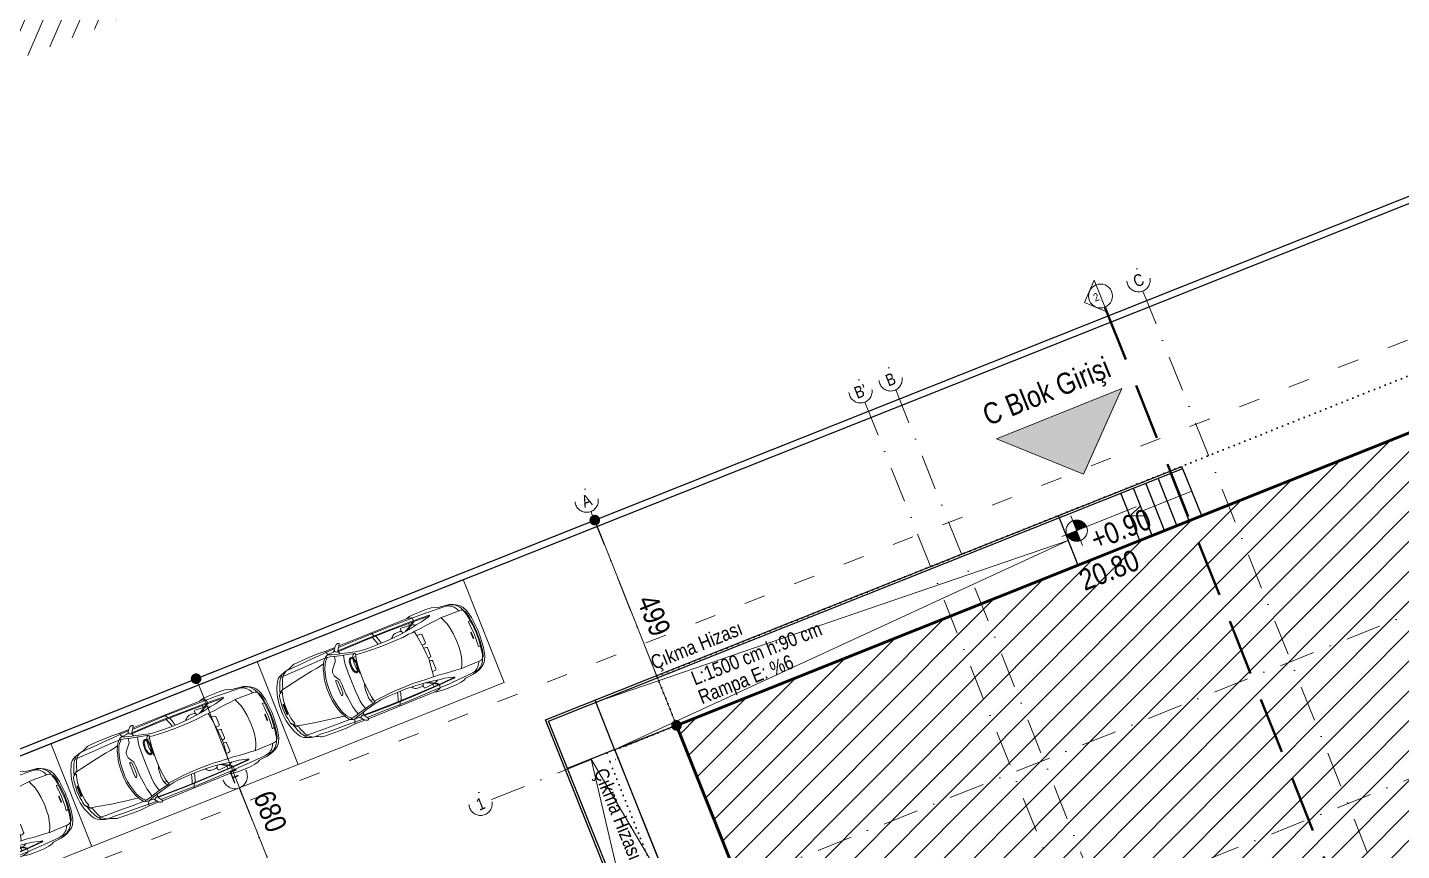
# Model space of a CAD drawing. Header units: millimetres. Extents: x 1811019 to 3717122, y -501178 to -243171.
# Drawn here: x 1822574 to 1823348, y -244467 to -244002 of the extents above; entities that cross this region are included whole.
import ezdxf
from ezdxf.enums import TextEntityAlignment as Align

# ---------------------------------------------------------------- set-up
doc = ezdxf.new("R2010")
doc.units = ezdxf.units.MM
for name, pattern in [('ACAD_ISO03W100', [30, 12, -18]), ('aks line', [0.4001, 0.2, -0.1, 0.0001, -0.1]), ('izdüşüm arka', [3.175, 0, -3.175]), ('izdüşüm ön', [9.525, 6.35, -3.175])]:
    doc.linetypes.add(name, pattern=pattern)
for name, color, linetype, lineweight in [('a_aks_line', 251, 'aks line', 13), ('a_ba', 6, 'Continuous', 50), ('a_duvar', 255, 'Continuous', 35), ('a_görünüş', 32, 'Continuous', 25), ('a_görünüş_ince', 8, 'Continuous', 20), ('a_hatch_misc', 251, 'Continuous', 15), ('a_izdüşüm_arka', 255, 'izdüşüm arka', 30), ('a_kesit_line', 7, 'izdüşüm ön', 40), ('a_not_kot', 251, 'Continuous', 13), ('a_not_malzeme_text', 252, 'Continuous', 5), ('a_not_misc', 144, 'Continuous', 5), ('a_not_text', 7, 'Continuous', 13), ('a_sınır_parsel', 1, 'Continuous', 20), ('a_sınır_yapı yaklaşma', 252, 'ACAD_ISO03W100', 13), ('a_tefriş', 8, 'Continuous', 20), ('a_ölçü_dış', 2, 'Continuous', 13)]:
    doc.layers.add(name, color=color, linetype=linetype, lineweight=lineweight)
doc.styles.add('arial_1_18', font='ARIALN.TTF', dxfattribs={"height": 0.2})
doc.styles.get("Standard").update_dxf_attribs({"font": 'ARIALN.TTF'})
doc.dimstyles.new('200 vaz', dxfattribs={"dimtxt": 12, "dimasz": 6, "dimexe": 15, "dimexo": 0, "dimgap": 5, "dimtad": 1, "dimdec": 0, "dimlfac": 4, "dimzin": 12, "dimdsep": 46, "dimtxsty": 'Standard', "dimblk": 'DOT', "dimcen": 1, "dimadec": 1, "dimazin": 0, "dimtfac": 1, "dimtdec": 0, "dimtix": 1, "dimtofl": 0, "dimtmove": 2, "dimatfit": 0, "dimldrblk": 'DOT', "dimfxl": 15, "dimfxlon": 1, "dimtolj": 1, "dimtzin": 0, "dimarcsym": 0})

# ---------------------------------------------------------------- blocks, each defined once
blk = doc.blocks.new('kesti_vaziyet')
at = {"layer": 'a_hatch_misc'}
h = blk.add_hatch(dxfattribs=at)
h.set_pattern_fill('ANSI31', color=256, scale=3)
h.set_pattern_definition([(45, (-1846351.883, 237468.642), (-6.73519209, 6.73519209), [])])
h.paths.add_polyline_path([(0, 0), (0, -80), (2160.5, -80), (2160.5, 5.48), (1980.5, 5.48), (1980.5, -7.02), (1795.5, -7.02), (1795.5, -17.02), (1798, -17.02), (1798, -19.52), (1726.75, -19.52), (1726.75, -17.02), (1729.25, -17.02), (1729.25, -7.02), (1455.5, -7.02), (1455.5, 5.48), (1420.5, 5.48), (1420.5, 2.48), (1218.46, 2.48), (1218.46, -10.52), (1082.21, -10.52), (1082.21, -27.52), (1009.71, -27.52), (1009.71, -10.52), (745.96, -10.52), (745.96, 2.48), (710.96, 2.48), (710.96, 0), (511.08, 0), (511.08, -12.5), (309.83, -12.5), (309.83, -30), (241.08, -30), (241.08, -12.5), (111.08, -12.5), (111.08, 0)])
blk = doc.blocks.new('_DOT')
at = {"color": 0, "linetype": 'ByBlock'}
blk.add_line((-0.5, 0), (-1, 0), dxfattribs=at)
at = {"color": 0, "linetype": 'ByBlock', "const_width": 0.5}
blk.add_lwpolyline([(-0.25, 0, 1), (0.25, 0, 1)], format="xyb", close=True, dxfattribs=at)
blk = doc.blocks.new('*D50')
at = {"layer": 'a_ölçü_dış', "color": 0, "lineweight": -2, "transparency": 16777216}
for p, q in [((914.51, 1383.13), (900.57, 1377.58)), ((975.14, 1230.74), (916.72, 1377.55)), ((977.36, 1225.17), (963.42, 1219.62))]:
    blk.add_line(p, q, dxfattribs=at)
at = {"layer": 'Defpoints', "color": 0, "transparency": 16777216}
for p in [(914.51, 1383.13), (914.51, 1383.13), (977.36, 1225.17)]:
    blk.add_point(p, dxfattribs=at)
at = {"layer": 'a_ölçü_dış', "color": 0, "lineweight": -2, "transparency": 16777216, "xscale": 6, "yscale": 6, "zscale": 6}
for p, rotation in [((914.51, 1383.13), 111.6986979113546), ((977.36, 1225.17), 291.6986979113546)]:
    blk.add_blockref('_DOT', p, dxfattribs=dict(at, rotation=rotation))
at = {"layer": 'a_ölçü_dış', "color": 0, "transparency": 16777216, "insert": (956.27, 1308.26), "char_height": 12, "attachment_point": 5, "rotation": 291.6987}
blk.add_mtext('\\A1;680', dxfattribs=at)
blk = doc.blocks.new('*D56')
at = {"layer": 'a_ölçü_dış', "color": 0, "lineweight": -2, "transparency": 16777216}
for p, q in [((1139.22, 1472.55), (1125.28, 1467)), ((1183.07, 1362.35), (1141.44, 1466.97)), ((1185.29, 1356.78), (1171.35, 1351.23))]:
    blk.add_line(p, q, dxfattribs=at)
at = {"layer": 'Defpoints', "color": 0, "transparency": 16777216}
for p in [(1139.22, 1472.55), (1139.22, 1472.55), (1185.29, 1356.78)]:
    blk.add_point(p, dxfattribs=at)
at = {"layer": 'a_ölçü_dış', "color": 0, "lineweight": -2, "transparency": 16777216, "xscale": 6, "yscale": 6, "zscale": 6}
for p, rotation in [((1139.22, 1472.55), 111.6986979112726), ((1185.29, 1356.78), 291.6986979112726)]:
    blk.add_blockref('_DOT', p, dxfattribs=dict(at, rotation=rotation))
at = {"layer": 'a_ölçü_dış', "color": 0, "transparency": 16777216, "insert": (1172.59, 1418.77), "char_height": 12, "attachment_point": 5, "rotation": 291.6987}
blk.add_mtext('\\A1;499', dxfattribs=at)
blk = doc.blocks.new('araba1')
at = {"layer": 'a_tefriş', "ltscale": 3}
for p, q in [((-80.3, 338), (-73.8, 338.9)), ((73.4, 339.6), (66.2, 340.5)), ((-90.9, 251.2), (-80.5, 256.6)), ((86.2, 252.7), (75.4, 258)), ((-54, 193.8), (-54.1, 200.7)), ((-14.3, 196.7), (-22, 193.6)), ((-21.1, 194.2), (-21.1, 196.9)), ((16.4, 194.6), (16.4, 197.3)), ((50.3, 195), (50.2, 201.9)), ((-72.6, 169.6), (-79.1, 166.6)), ((69, 171.5), (74.9, 168.9))]:
    blk.add_line(p, q, dxfattribs=at)
for points in [[(-90.1, 173.6), (-91.7, 335.7), (-92.5, 339), (-94.3, 345.4), (-95.2, 358.4), (-95.3, 386.2), (-94.4, 398.4), (-92.3, 407.4), (-89.9, 411.2), (-89.2, 418.9), (-87.8, 430.9), (-86.4, 439.6), (-83.8, 447.6), (-80.4, 454.1), (-75.2, 461.2), (-70.3, 465.7), (-59.1, 471.5), (-41.2, 475.5), (-11.1, 478.3), (-5.3, 478.3)], [(-58.8, 465.3), (-61.1, 464.7), (-63.6, 463.9), (-66.2, 463), (-69.1, 461.6), (-72.2, 459.8), (-74.7, 457.5), (-77.4, 455.2), (-80.2, 451.8), (-81.8, 449.5), (-83.2, 447.2), (-84.3, 444.5), (-85.1, 442.1), (-85.6, 439.7), (-86, 436.7), (-85.7, 431.8)], [(-58.2, 201.4), (-57.2, 209.8), (-56.1, 224.9), (-54.9, 238.9), (-54.6, 257.2), (-54.5, 275.9), (-55, 297.3), (-55.9, 314.9), (-57.5, 329.6), (-58.1, 338.2), (-58.9, 345.7), (-59.9, 359.7), (-61.8, 373.1), (-63.2, 387.8), (-64.5, 400.1), (-65.8, 412), (-65.9, 421.4), (-65.6, 454.5), (-65.2, 459.3), (-64.4, 461.8), (-62.7, 464), (-59.8, 466.8), (-55.7, 468.7), (-51, 469.9), (-42.7, 471.5), (-25.8, 473.7), (-7.8, 474.9), (-1.5, 475)], [(-58.8, 465.3), (-54.9, 466.5), (-50.5, 467.8), (-42.4, 469.4), (-25.6, 471.6), (-7.7, 472.8), (-1.5, 472.9)], [(-35.1, 470.4), (-35.2, 465.9), (-35.2, 465.8), (-35.1, 465.7), (-35, 465.6), (-34.9, 465.6), (-25.7, 466.6), (-7.9, 467.8), (-3.2, 467.8)], [(87.2, 176.4), (85.1, 337.7), (85.9, 341), (87.5, 347.5), (88.1, 360.4), (87.6, 388.3), (86.4, 400.5), (84.1, 409.4), (81.6, 413.1), (80.7, 420.8), (79.1, 432.8), (77.5, 441.5), (74.7, 449.4), (71.1, 455.8), (65.8, 462.8), (60.8, 467.2), (49.5, 472.8), (31.5, 476.3), (1.3, 478.5), (-5.3, 478.3)], [(25.3, 471.1), (25.5, 466.6), (25.5, 466.5), (25.4, 466.4), (25.3, 466.3), (25.2, 466.3), (16, 467.1), (-3.2, 467.8)], [(50, 466.6), (46.6, 467.7), (41.4, 468.8), (33.2, 470.3), (16.4, 472.1), (-1.6, 472.9)], [(55, 203), (53.9, 211.1), (52.5, 226.1), (51, 240.1), (50.2, 258.3), (49.7, 277.1), (49.8, 298.5), (50.3, 316.1), (51.6, 330.9), (51.9, 339.5), (52.5, 346.9), (53.2, 360.9), (54.8, 374.4), (55.9, 389.2), (56.9, 401.5), (57.9, 413.4), (57.8, 422.8), (56.7, 455.9), (56.3, 460.6), (55.4, 463.2), (53.6, 465.3), (50.7, 468), (46.5, 469.8), (41.8, 470.9), (33.5, 472.4), (16.6, 474.2), (-1.5, 475)], [(50, 466.6), (51.9, 466), (55.8, 464.4), (58.7, 463.1), (61.8, 461.3), (64.4, 459.1), (67.1, 456.8), (70, 453.5), (71.7, 451.3), (73.2, 449), (74.3, 446.3), (75.1, 443.9), (75.7, 441.6), (76.2, 438.5), (75.9, 433.6)], [(-87.2, 171.8), (-88.1, 210.5), (-89, 258.8), (-89.1, 301.5), (-88.6, 337.4), (-88.2, 373.2), (-87.2, 399.1), (-86.2, 426.3), (-85.7, 431.8), (-84.6, 436.8), (-83.1, 439.4), (-80.9, 442.7), (-78.9, 445.4), (-77.2, 447.3), (-75, 449.1), (-72.3, 450.9), (-69.3, 452.4), (-65.6, 453.9)], [(83.4, 174.1), (83.3, 212.5), (83.2, 260.8), (82.3, 303.5), (81, 339.3), (79.8, 375.1), (78.2, 400.9), (76.6, 428.1), (75.9, 433.6), (74.7, 438.6), (73.2, 441.2), (70.9, 444.4), (68.8, 447), (67.1, 449), (64.9, 450.7), (62.1, 452.4), (59.1, 453.9), (56.8, 454.7)], [(-65.7, 411.5), (-55.6, 416.1), (-47.8, 419.3), (-37.1, 421.9), (-22.6, 424), (-3, 425.3), (11.6, 424.9), (22.4, 424.1), (33, 422.2), (43.8, 419.2), (50.7, 416.3), (57.9, 412.4)], [(-80.5, 167.7), (-80.9, 181.6), (-82.5, 236.2), (-82.7, 293.3), (-82.3, 347.4), (-80.7, 388.2)], [(-79.9, 145.3), (-77.7, 150.7), (-75.5, 157.8), (-73.7, 165.3), (-71.5, 173.9), (-67.1, 191.4), (-64.6, 202.9), (-62.8, 214), (-61.9, 222.7), (-61.4, 236.5), (-61.4, 252.7), (-61.4, 277.1), (-62.5, 296.7), (-64.6, 317.3), (-67.1, 334.6), (-70.9, 353.5), (-73.1, 367.4), (-76.2, 379.7), (-77.6, 385.1), (-78.4, 387.7), (-79.3, 388.8), (-80.3, 388.9), (-80.7, 388.2)], [(-78.4, 166.9), (-78.8, 181.7), (-80.4, 236.2), (-80.6, 293.3), (-80.2, 347.4), (-78.7, 388.1)], [(76.5, 148), (74.3, 153.3), (71.9, 160.4), (70, 167.9), (67.6, 176.4), (62.8, 193.8), (59.9, 205.3), (57.9, 216.3), (56.8, 225), (56, 238.8), (55.6, 255), (55.1, 279.4), (55.8, 299), (57.4, 319.6), (59.5, 337), (62.8, 356), (64.8, 370), (67.5, 382.3), (68.9, 387.8), (69.6, 390.4), (70.4, 391.5), (71.5, 391.6), (71.9, 390.9)], [(75.3, 169.3), (75.5, 183.4), (75.8, 238), (74.7, 295.1), (73.1, 349.1), (70.5, 391.5)], [(76.7, 170.1), (76.9, 183.4), (77.2, 238), (76.1, 295.1), (74.5, 349.2), (71.9, 390.9)], [(-91.7, 335.7), (-91.7, 341.4), (-91.1, 344.6), (-90.1, 348), (-89.4, 349.4), (-88.6, 350.3), (-87.2, 350.9), (-85.6, 351.1), (-83.7, 351.2), (-82.3, 351), (-81.6, 350.6), (-80.9, 349.9), (-78.8, 347.2), (-76.5, 343.3), (-73.3, 338), (-70.3, 333.2), (-67.7, 328.9), (-65.7, 325)], [(-80.1, 351.1), (-77.6, 347.9), (-75.3, 344), (-72.1, 338.7), (-69.1, 333.9), (-66.3, 329.2)], [(-74.6, 342.8), (-73.5, 347), (-72.6, 349.3), (-70.7, 352.3)], [(-58.7, 343.5), (-49.2, 345.9), (-33.8, 347.6), (-20.4, 349.5), (-2.7, 351.2), (12.5, 351.9), (25.2, 350.8), (36.7, 349.6), (43.2, 349), (52.5, 346.9)], [(-47.4, 346.1), (-48.1, 347.3), (-48.1, 352.6), (-47.5, 355.7), (-46.5, 357.1), (-45.8, 357.6), (-44.6, 357.7), (-27.2, 358.1), (-26, 358), (-25.3, 357.5), (-24.3, 356.2), (-23.7, 353), (-23.6, 349)], [(8.8, 351.7), (8.7, 353.2), (8, 356.4), (7.1, 357.7), (6.4, 358.2), (5.1, 358.3), (-12.2, 358.3), (-13.5, 358.1), (-14.2, 357.7), (-15.1, 356.3), (-15.7, 353.1), (-15.7, 349.9)], [(40.4, 349.2), (40.3, 353.6), (39.6, 356.7), (38.7, 358.1), (38, 358.5), (36.7, 358.6), (19.4, 358.6), (18.1, 358.5), (17.4, 358), (16.5, 356.6), (15.9, 353.5), (15.9, 351.6)], [(85.1, 337.7), (84.1, 343.4), (83.5, 346.4), (82.2, 350), (81.6, 351.3), (80.7, 352.2), (79.2, 352.8), (77.6, 353), (75.8, 353), (74.4, 352.8), (73.7, 352.3), (73, 351.7), (70.9, 348.9), (68.7, 344.9), (65.7, 339.6), (62.7, 334.7), (60.3, 330.3), (58.2, 326)], [(72.8, 353.7), (69.8, 349.6), (67.6, 345.6), (64.5, 340.3), (61.6, 335.4), (58.7, 330.2)], [(66.7, 344), (65.3, 348.5), (64.3, 350.9), (62.5, 353.8)], [(-62.2, 290.8), (-63.5, 291.8), (-65.4, 293.7), (-67.2, 295.4), (-68.5, 297.4), (-69.6, 299.9), (-70.4, 302.4), (-70.7, 313.6), (-70, 315.4), (-68.9, 316.8), (-67.3, 317.7), (-64.7, 318.8), (-67.3, 317.7), (-69.8, 316.8), (-71.9, 316.4), (-73.9, 316.6), (-75.2, 317.2), (-76.3, 318.6), (-76.3, 321.6), (-76, 328.4), (-75.5, 336.3), (-75.2, 338.7)], [(55.6, 292.3), (56.6, 293.2), (58.5, 295.1), (60.2, 296.8), (61.5, 298.9), (62.6, 301.4), (63.2, 303.9), (63.3, 315.1), (62.5, 316.9), (61.4, 318.3), (59.9, 319.2), (57.2, 320.2), (59.9, 319.2), (62.3, 318.3), (64.5, 318), (66.4, 318.2), (67.8, 318.9), (68.8, 320.3), (68.7, 323.3), (68.3, 330), (67.5, 337.9), (67.2, 340.4)], [(-80.5, 259.3), (-70.3, 262.4), (-61.4, 264.9)], [(-80.4, 251), (-76.8, 252.6), (-68.4, 255.7), (-61.4, 257.8)], [(75.3, 260.3), (70.1, 261.9), (63, 264), (55.4, 265.9)], [(75.5, 252.5), (71.1, 254.3), (62.7, 257.1), (55.6, 259.1)], [(-70.6, 25.3), (-71.5, 31.3), (-72.1, 43.7), (-73.4, 74.6), (-74.9, 109.3), (-75.9, 134.4), (-75.5, 139.6), (-74.3, 146.3), (-72.2, 154.1), (-70.4, 161), (-67.7, 172.7), (-64.2, 188.1), (-62.5, 196.4), (-61.5, 202.2)], [(-53.1, 193.6), (-54.9, 193.9), (-57.9, 195.2), (-60.1, 196.7), (-62.1, 198.7)], [(57.4, 203.8), (54.1, 202.7), (43.2, 200.3), (23.1, 197.7), (4.3, 196.6), (-12.7, 196.6), (-33.7, 197.9), (-45.9, 199), (-54.9, 200.6), (-61.5, 202.2)], [(-55.7, 189.6), (-55.4, 190.8), (-54.3, 192.5), (-52.8, 193.7), (-50.2, 195), (-46.8, 196), (-42.8, 196.7), (-38.9, 196.9), (-35.3, 196.9), (-31.5, 196.6), (-28.6, 196.1), (-26.1, 195.4), (-24.1, 194.7), (-22.3, 193.8), (-20.8, 192.7), (-19.8, 191.5), (-19.4, 190.3), (-19.2, 189.5)], [(-55.7, 188.5), (-55.4, 187.3), (-54.3, 185.7), (-52.7, 184.5), (-50.1, 183.3), (-46.7, 182.4), (-42.7, 181.8), (-38.7, 181.6), (-35.1, 181.7), (-31.3, 182.1), (-28.4, 182.7), (-25.9, 183.4), (-24, 184.2), (-22.2, 185.1), (-20.8, 186.3), (-19.8, 187.5), (-19.3, 188.7), (-19.2, 189.5)], [(-53.5, 189.8), (-53.3, 190.5), (-52.7, 191.5), (-51.6, 192.4), (-49.4, 193.5), (-46.3, 194.4), (-42.6, 195), (-38.9, 195.3), (-35.4, 195.3), (-31.8, 194.9), (-29.1, 194.5), (-26.7, 193.9), (-25, 193.2), (-23.5, 192.5), (-22.4, 191.6), (-21.8, 190.9), (-21.5, 190.3), (-21.5, 189.8)], [(-53.5, 189), (-53.3, 188.3), (-52.6, 187.3), (-51.5, 186.4), (-49.3, 185.4), (-46.2, 184.6), (-42.4, 184), (-38.7, 183.9), (-35.3, 184), (-31.7, 184.4), (-29, 184.9), (-26.6, 185.5), (-24.9, 186.2), (-23.5, 187), (-22.4, 187.9), (-21.8, 188.7), (-21.5, 189.2), (-21.5, 189.8)], [(-24.3, 192.9), (-25.9, 192.3), (-29.8, 191.9), (-35.6, 191.5), (-41, 191.7), (-46.3, 192.1), (-49.2, 192.5), (-50.6, 192.9)], [(10.1, 196.9), (17.6, 194.2), (24.2, 193.3), (36.6, 193.2), (44.6, 193.8), (50.7, 195.1), (53.7, 196.5), (55.8, 198), (58.1, 200.4)], [(70.4, 28.1), (71.3, 36), (71.7, 45.3), (72.3, 76.3), (73, 111), (73.5, 136.1), (72.9, 141.3), (71.6, 147.9), (69.4, 155.7), (67.3, 162.5), (64.4, 174.2), (60.6, 189.5), (58.6, 197.8), (57.4, 203.8)], [(-80.6, 167.7), (-79.7, 167.2), (-79.2, 166.9), (-78.9, 166.3), (-78.8, 165.3), (-79.2, 163.8), (-80.1, 162), (-80.9, 161.2), (-81.7, 160.7), (-82.8, 160.2), (-83.7, 160), (-84.4, 160.3), (-86, 161.1), (-89.6, 163.7), (-91.7, 165.3), (-93.2, 166.6), (-94.5, 168), (-95.2, 169.1), (-95.9, 170.6), (-96.2, 171.9), (-96.2, 173.1), (-96, 174.2), (-95.6, 175.1), (-95.1, 175.6), (-94.3, 175.8), (-93.6, 175.6), (-90.4, 173.7), (-80.6, 167.7)], [(0, 0), (-9.1, 0), (-15.8, 0.5), (-23.6, 1.4), (-31.8, 2.6), (-39.6, 4.7), (-51.7, 8.8), (-60.2, 12.5), (-64.4, 14.8), (-68, 17), (-70.8, 19.5), (-73.1, 22.7), (-75.7, 28), (-79.6, 38.2), (-82.9, 50.5), (-84.2, 54.5), (-86.5, 59), (-87.7, 62.1), (-88.4, 64.3), (-88.9, 70.7), (-89.8, 83.1), (-90.4, 101.2), (-91.1, 120.5), (-89.9, 142.3), (-90.2, 164)], [(-80.8, 42.9), (-82.2, 61), (-82.7, 71.9), (-84.5, 101.4), (-85.6, 122.1), (-87.7, 151.8), (-87.8, 162.4)], [(-81.1, 144.3), (-81.4, 155), (-81.6, 156.2), (-81.9, 157.2), (-82.7, 158.5), (-83.7, 159.6), (-85.2, 160.8)], [(-72, 155), (-65.3, 154.7), (-63.1, 154.3), (-61.4, 153.9), (-59.7, 152.5), (-48.7, 143.4), (-46.9, 141.9), (-44.6, 140.2), (-42.6, 139.4), (-39.6, 138.8), (-34.3, 138.8), (-31.3, 139.3), (-27.9, 141.3), (-21.5, 145.4), (-19.2, 147.1), (-17.2, 147.8), (-7, 148.6), (16.6, 149), (23.8, 150.4), (39.7, 152.3), (49.1, 153.3), (57.8, 155.3), (68.4, 158.2)], [(-67, 175.9), (-51.8, 172.7), (-43.9, 172.1), (-26.3, 171.4), (-1.9, 171.5), (18.2, 171.7), (34.5, 172.3), (43.5, 173.3), (50.5, 174.5), (63.3, 178.4)], [(0, 0), (9.6, 0.2), (16.2, 0.8), (24.1, 2), (32.2, 3.3), (40, 5.6), (52, 10), (60.4, 13.9), (64.6, 16.3), (68, 18.5), (70.8, 21.1), (73, 24.4), (75.5, 29.7), (79.2, 40), (82.2, 52.4), (83.4, 56.4), (85.7, 61), (86.8, 64), (87.4, 66.3), (87.8, 72.7), (88.4, 85.1), (88.6, 103.2), (88.9, 122.6), (87.2, 144.3), (86.9, 167.8)], [(76.7, 170.1), (76.1, 169.7), (75.2, 169.2), (74.8, 168.7), (74.6, 167.9), (74.6, 166.9), (74.8, 165.6), (75.8, 163.8), (76.6, 163), (77.4, 162.5), (78.5, 162), (79.4, 161.9), (80.2, 162.1), (81.3, 162.9), (82.9, 164.1), (84.9, 165.9), (86.4, 167.2), (87.6, 168.6), (88.4, 169.7), (89, 171.2), (89.3, 172.5), (89.3, 173.7), (89.1, 174.8), (88.7, 175.7), (88.1, 176.2), (87.3, 176.4), (86.6, 176.2), (85.8, 175.7), (76.7, 170.1)], [(87.2, 144.2), (81, 145.3), (78.7, 146.4), (76.5, 148), (76.6, 157.9), (77.1, 159.2), (78, 160.2), (79, 161.2), (80.2, 162.1)], [(80.7, 46.2), (80.7, 65.1), (81.6, 81.5), (82.2, 104.4), (82.2, 124), (83.6, 153.8), (83.4, 164.5)], [(-89.9, 141.3), (-84.3, 142.4), (-82, 143.6), (-79.9, 145.3)], [(-81.1, 144.3), (-80.8, 142.8), (-79.8, 140.9), (-78.5, 138.8), (-77.1, 136.6), (-75.8, 135.3), (-70.2, 129.8), (-64.7, 126.6), (-54.6, 122.2), (-45.1, 119.5), (-34.6, 116.5), (-23.5, 114.7), (-9.1, 114), (5.3, 113.9), (18.9, 115.2), (31.1, 117.5), (42.5, 120.2), (53.5, 123.9), (63.6, 129.2), (70.7, 134.1), (73.5, 137.5), (74.5, 139.3), (75.1, 141), (75.9, 143.5), (76.4, 146.2), (76.5, 148)], [(-75.4, 140), (-72.4, 136.9), (-68, 132.7), (-63.1, 129.7), (-53.4, 125.6), (-44.2, 122.9), (-33.8, 120), (-23.1, 118.2), (-9, 117.5), (5.2, 117.5), (18.4, 118.7), (30.4, 121), (41.5, 123.6), (52.2, 127.2), (61.7, 132.2), (68.3, 136.8), (72.8, 142.2)], [(-36.7, 9.8), (-40.1, 13.3), (-42.6, 16.8), (-43.8, 19.3), (-46.2, 29.8), (-53.7, 64.8), (-59.3, 95.5), (-61.2, 108.2), (-62.5, 115.3), (-65.2, 126.8)], [(-1.2, 138.1), (-15.2, 138), (-17.1, 138.2), (-18.3, 138.4), (-19, 138.7), (-19.3, 139.1), (-19.4, 139.7), (-19.3, 140.2), (-18.4, 141.3), (-16.8, 142.4), (-15.6, 142.9), (-14.2, 143.1), (-0.9, 143.5)], [(-1.2, 138.1), (12.8, 138.3), (14.7, 138.6), (15.9, 138.8), (16.6, 139.1), (16.9, 139.5), (16.9, 140.1), (16.8, 140.6), (15.9, 141.7), (14.3, 142.7), (13.1, 143.2), (11.7, 143.4), (-0.9, 143.5)], [(38.4, 12.9), (40.2, 15.4), (41.9, 17.9), (43.4, 20.7), (45.6, 30.8), (52.3, 66), (57.3, 96.8), (58.8, 109.6), (61.9, 128.3)], [(-38.2, 11.3), (-40.6, 12.9), (-42, 15), (-43.4, 17.2), (-44.5, 19.1), (-45.4, 20.1), (-47, 21.2), (-48.5, 21.8), (-52, 22.6), (-56.4, 23.9), (-60.4, 25.8), (-66.3, 28.3), (-70.5, 30.6), (-74.4, 33.8), (-76.9, 36.6), (-79.5, 40), (-80.8, 42.9)], [(-38.2, 11.3), (-42.7, 12.6), (-47.8, 14.3), (-53.8, 16.4), (-59.5, 19), (-63.5, 20.7), (-66.3, 22.4), (-69.5, 24.5), (-72.7, 27), (-75.6, 29.5), (-77.4, 32.4)], [(38.4, 12.9), (40.8, 14.5), (42.1, 16.6), (43.5, 18.9), (44.5, 20.8), (45.4, 21.8), (47, 23), (48.4, 23.5), (52, 24.5), (56.3, 25.9), (60.3, 27.9), (66.1, 30.5), (70.3, 32.9), (74, 36.2), (76.5, 39), (79, 42.5), (80.7, 46.2)], [(38.4, 12.9), (41.9, 13.9), (46.9, 15.8), (52.9, 18), (58.5, 20.7), (62.5, 22.5), (65.2, 24.3), (68.5, 26.5), (71.6, 29), (74.9, 31.9), (77.5, 35.3)], [(-35, 8.6), (-36.8, 10.3), (-37.9, 11.5), (-38.7, 12.6), (-39.2, 13.4), (-39.6, 14.3), (-39.8, 14.9), (-39.7, 15.9), (-39.4, 16.6), (-38.4, 16.9), (-37.1, 16.7), (-34.5, 15.8), (-30.1, 14.5), (-23.7, 13.2), (-10.6, 12.2), (-0.4, 12.2)], [(38.4, 12.9), (35.1, 10.2), (31.6, 8.7), (26.6, 7.5), (20.4, 6.8), (12.8, 5.5), (3.4, 4.6), (-3.6, 4.6), (-14.8, 5.7), (-22.8, 6.5), (-28.8, 7.1), (-33.3, 8), (-35, 8.6), (-36.7, 9.8)], [(31.6, 8.7), (35.1, 11.1), (36.2, 12.3), (37, 13.5), (37.5, 14.3), (37.9, 15.2), (38, 15.8), (37.9, 16.8), (37.6, 17.4), (36.6, 17.7), (35.4, 17.5), (32.7, 16.6), (28.4, 15.2), (22, 13.7), (8.9, 12.4), (-0.4, 12.2)]]:
    blk.add_lwpolyline(points, dxfattribs=at)
for points in [[(-6.4, 462.3, -0.157151), (-6.4, 462.2, -0.089885), (-6.6, 462.1, -0.049107), (-6.8, 462, -0.030664), (-7, 461.9, -0.021775), (-7.3, 461.8, -0.01717), (-7.7, 461.8, -0.014777), (-8.1, 461.7, -0.01374), (-8.5, 461.7, -0.01374), (-8.9, 461.7, -0.014777), (-9.3, 461.8, -0.01717), (-9.7, 461.8, -0.021775), (-10, 461.9, -0.030664), (-10.3, 462, -0.049107), (-10.5, 462.1, -0.089885), (-10.6, 462.2, -0.157151), (-10.7, 462.3, -0.157151), (-10.6, 462.4, -0.089885), (-10.5, 462.5, -0.049107), (-10.3, 462.6, -0.030664), (-10, 462.7, -0.021775), (-9.7, 462.8, -0.01717), (-9.3, 462.8, -0.014777), (-9, 462.9, -0.01374), (-8.5, 462.9, -0.01374), (-8.1, 462.9, -0.014777), (-7.7, 462.9, -0.01717), (-7.4, 462.8, -0.021775), (-7, 462.7, -0.030664), (-6.8, 462.6, -0.049107), (-6.6, 462.5, -0.089885), (-6.4, 462.4, -0.157151)], [(-2.7, 462.4, -0.155706), (-2.7, 462.3, -0.089916), (-2.8, 462.2, -0.04943), (-3, 462.1, -0.030953), (-3.3, 462, -0.02201), (-3.6, 461.9, -0.017367), (-4, 461.8, -0.014952), (-4.4, 461.8, -0.013905), (-4.8, 461.8, -0.013905), (-5.2, 461.8, -0.014952), (-5.6, 461.8, -0.017367), (-6, 461.8, -0.02201), (-6.3, 461.9, -0.030953), (-6.6, 462, -0.04943), (-6.8, 462.1, -0.089916), (-6.9, 462.2, -0.155706), (-6.9, 462.3, -0.155706), (-6.9, 462.4, -0.089916), (-6.8, 462.5, -0.04943), (-6.6, 462.6, -0.030953), (-6.3, 462.7, -0.02201), (-6, 462.8, -0.017367), (-5.6, 462.9, -0.014952), (-5.2, 462.9, -0.013905), (-4.8, 462.9, -0.013905), (-4.4, 462.9, -0.014952), (-4, 462.9, -0.017367), (-3.6, 462.9, -0.02201), (-3.3, 462.8, -0.030953), (-3, 462.7, -0.04943), (-2.8, 462.6, -0.089916), (-2.7, 462.5, -0.155706)], [(-3.7, 462.4, -0.155706), (-3.6, 462.5, -0.089916), (-3.5, 462.6, -0.04943), (-3.3, 462.7, -0.030953), (-3, 462.8, -0.02201), (-2.7, 462.9, -0.017367), (-2.3, 462.9, -0.014952), (-1.9, 463, -0.013905), (-1.5, 463, -0.013905), (-1.1, 463, -0.014952), (-0.7, 462.9, -0.017367), (-0.3, 462.9, -0.02201), (0, 462.8, -0.030953), (0.2, 462.7, -0.04943), (0.4, 462.6, -0.089916), (0.6, 462.5, -0.155706), (0.6, 462.4, -0.155706), (0.6, 462.3, -0.089916), (0.4, 462.2, -0.04943), (0.2, 462.1, -0.030953), (0, 462, -0.02201), (-0.3, 461.9, -0.017367), (-0.7, 461.8, -0.014952), (-1.1, 461.8, -0.013905), (-1.5, 461.8, -0.013905), (-1.9, 461.8, -0.014952), (-2.3, 461.8, -0.017367), (-2.7, 461.9, -0.02201), (-3, 462, -0.030953), (-3.3, 462, -0.04943), (-3.5, 462.2, -0.089916), (-3.6, 462.3, -0.155706)], [(0.1, 462.4, -0.157151), (0.1, 462.5, -0.089885), (0.2, 462.6, -0.049107), (0.4, 462.7, -0.030664), (0.7, 462.8, -0.021775), (1, 462.9, -0.01717), (1.4, 463, -0.014777), (1.8, 463, -0.01374), (2.2, 463, -0.01374), (2.6, 463, -0.014777), (3, 463, -0.01717), (3.4, 462.9, -0.021775), (3.7, 462.9, -0.030664), (4, 462.8, -0.049107), (4.2, 462.7, -0.089885), (4.3, 462.6, -0.157151), (4.3, 462.5, -0.157151), (4.3, 462.3, -0.089885), (4.2, 462.2, -0.049107), (4, 462.1, -0.030664), (3.7, 462, -0.021775), (3.4, 462, -0.01717), (3, 461.9, -0.014777), (2.6, 461.9, -0.01374), (2.2, 461.8, -0.01374), (1.8, 461.8, -0.014777), (1.4, 461.9, -0.01717), (1, 461.9, -0.021775), (0.7, 462, -0.030664), (0.4, 462.1, -0.049107), (0.2, 462.2, -0.089885), (0.1, 462.3, -0.157151)], [(-6, 9.2, -0.157151), (-6.1, 9, -0.089885), (-6.3, 8.8, -0.049107), (-6.6, 8.6, -0.030664), (-7.1, 8.5, -0.021775), (-7.6, 8.3, -0.01717), (-8.2, 8.2, -0.014777), (-8.9, 8.2, -0.01374), (-9.6, 8.2, -0.01374), (-10.3, 8.2, -0.014777), (-11, 8.2, -0.01717), (-11.6, 8.3, -0.021775), (-12.2, 8.4, -0.030664), (-12.6, 8.6, -0.049107), (-12.9, 8.7, -0.089885), (-13.1, 8.9, -0.157151), (-13.2, 9.1, -0.157151), (-13.1, 9.3, -0.089885), (-12.9, 9.5, -0.049107), (-12.6, 9.7, -0.030664), (-12.2, 9.8, -0.021775), (-11.6, 10, -0.01717), (-11, 10.1, -0.014777), (-10.3, 10.1, -0.01374), (-9.6, 10.1, -0.01374), (-8.9, 10.1, -0.014777), (-8.2, 10.1, -0.01717), (-7.6, 10, -0.021775), (-7.1, 9.9, -0.030664), (-6.6, 9.7, -0.049107), (-6.3, 9.6, -0.089885), (-6.1, 9.4, -0.157151)], [(0.3, 9.3, -0.155706), (0.2, 9.1, -0.089916), (0, 8.9, -0.04943), (-0.3, 8.7, -0.030953), (-0.7, 8.6, -0.02201), (-1.3, 8.4, -0.017367), (-1.9, 8.3, -0.014952), (-2.6, 8.3, -0.013905), (-3.3, 8.2, -0.013905), (-4, 8.2, -0.014952), (-4.7, 8.3, -0.017367), (-5.3, 8.4, -0.02201), (-5.8, 8.5, -0.030953), (-6.3, 8.6, -0.04943), (-6.6, 8.8, -0.089916), (-6.8, 9, -0.155706), (-6.9, 9.2, -0.155706), (-6.8, 9.4, -0.089916), (-6.6, 9.6, -0.04943), (-6.3, 9.7, -0.030953), (-5.9, 9.9, -0.02201), (-5.3, 10, -0.017367), (-4.7, 10.1, -0.014952), (-4, 10.2, -0.013905), (-3.3, 10.2, -0.013905), (-2.6, 10.2, -0.014952), (-1.9, 10.2, -0.017367), (-1.3, 10.1, -0.02201), (-0.8, 10, -0.030953), (-0.3, 9.8, -0.04943), (0, 9.7, -0.089916), (0.2, 9.5, -0.155706)], [(-1.3, 9.3, -0.155706), (-1.3, 9.5, -0.089916), (-1.1, 9.7, -0.04943), (-0.7, 9.8, -0.030953), (-0.3, 10, -0.02201), (0.3, 10.1, -0.017367), (0.9, 10.2, -0.014952), (1.5, 10.3, -0.013905), (2.3, 10.3, -0.013905), (3, 10.3, -0.014952), (3.6, 10.2, -0.017367), (4.3, 10.1, -0.02201), (4.8, 10, -0.030953), (5.3, 9.9, -0.04943), (5.6, 9.7, -0.089916), (5.8, 9.5, -0.155706), (5.9, 9.3, -0.155706), (5.8, 9.1, -0.089916), (5.6, 8.9, -0.04943), (5.3, 8.7, -0.030953), (4.8, 8.6, -0.02201), (4.3, 8.5, -0.017367), (3.6, 8.4, -0.014952), (3, 8.3, -0.013905), (2.3, 8.3, -0.013905), (1.6, 8.3, -0.014952), (0.9, 8.4, -0.017367), (0.3, 8.4, -0.02201), (-0.3, 8.6, -0.030953), (-0.7, 8.7, -0.04943), (-1.1, 8.9, -0.089916), (-1.3, 9.1, -0.155706)], [(5, 9.3, -0.157151), (5, 9.5, -0.089885), (5.2, 9.7, -0.049107), (5.6, 9.9, -0.030664), (6, 10, -0.021775), (6.5, 10.2, -0.01717), (7.2, 10.3, -0.014777), (7.8, 10.3, -0.01374), (8.5, 10.4, -0.01374), (9.2, 10.3, -0.014777), (9.9, 10.3, -0.01717), (10.6, 10.2, -0.021775), (11.1, 10.1, -0.030664), (11.5, 10, -0.049107), (11.9, 9.8, -0.089885), (12.1, 9.6, -0.157151), (12.2, 9.4, -0.157151), (12.1, 9.2, -0.089885), (11.9, 9, -0.049107), (11.6, 8.8, -0.030664), (11.1, 8.7, -0.021775), (10.6, 8.6, -0.01717), (10, 8.5, -0.014777), (9.3, 8.4, -0.01374), (8.6, 8.4, -0.01374), (7.9, 8.4, -0.014777), (7.2, 8.4, -0.01717), (6.6, 8.5, -0.021775), (6, 8.6, -0.030664), (5.6, 8.8, -0.049107), (5.2, 8.9, -0.089885), (5, 9.1, -0.157151)]]:
    blk.add_lwpolyline(points, format="xyb", close=True, dxfattribs=at)
blk = doc.blocks.new('op')
at = {"layer": 'a_tefriş'}
blk.add_lwpolyline([(250.7, 0.2), (0.7, 0.2), (0.7, -499.8), (250.7, -499.8)], close=True, dxfattribs=at)
at = {"layer": 'a_tefriş', "rotation": 359.6080653620476}
blk.add_blockref('araba1', (125, -489.6), dxfattribs=at)
blk = doc.blocks.new('sembol_kot')
at = {"layer": 'a_not_kot'}
for points in [[(0, 10), (0, 0), (10, 0, 0.414214)], [(0, 0), (-10, 0, 0.414214), (0, -10)]]:
    blk.add_hatch(color=256, dxfattribs=at).paths.add_polyline_path(points)
for p, q in [((0, 15), (0, -15)), ((-15, 0), (60, 0))]:
    blk.add_line(p, q, dxfattribs=at)
blk.add_circle((0, 0), 10, dxfattribs=at)
blk = doc.blocks.new('vaziyet')
at = {"layer": 'a_görünüş_ince'}
h = blk.add_hatch(dxfattribs=at)
h.set_pattern_fill('ANSI31', color=256, scale=3.75, angle=0.10864)
h.set_pattern_definition([(45.108636, (-470433.299, 65964.78), (-8.43493783, 8.40301213), [])])
edge = h.paths.add_edge_path()
edge.add_line((1833.31, 1136.46), (1668.14, 1549.8))
edge.add_line((1668.14, 1549.8), (1446.43, 1461.2))
edge.add_line((1446.43, 1461.2), (1446.48, 1461.08))
edge.add_line((1446.48, 1461.08), (1411.66, 1447.17))
edge.add_line((1411.66, 1447.17), (1411.57, 1447.37))
edge.add_line((1411.57, 1447.37), (1185.23, 1356.92))
edge.add_line((1185.23, 1356.92), (1350.44, 943.5))
edge.add_line((1350.45, 943.49), (1833.3, 1136.45))
at = {"layer": 'a_not_misc'}
h = blk.add_hatch(color=256, dxfattribs=at)
h.dxf.hatch_style = 1
h.paths.add_polyline_path([(1436.34, 1546.76), (1365.59, 1518.33), (1414.68, 1498.41)])
at = {"layer": 'a_aks_line', "ltscale": 100}
for p, q in [((1448.14, 1601.73), (1710.7, 944.76)), ((1080.94, 1314.99), (1772.53, 1591.38)), ((1308.85, 1546.07), (1571.41, 889.09)), ((1291.44, 1539.11), (1554, 882.13)), ((1116.2, 1226.77), (1807.78, 1503.17)), ((1137.06, 1477.41), (1399.62, 820.44)), ((1148.21, 1146.68), (1839.79, 1423.08))]:
    blk.add_line(p, q, dxfattribs=at)
blk.add_lwpolyline([(938.86, 1321.51), (1164.3, 757.39)], dxfattribs=at)
for centre, radius in [((1445.7, 1607.83), 6.56), ((1305.95, 1551.91), 6.56), ((1289, 1545.2), 6.56), ((1134.62, 1483.51), 6.56), ((936.4, 1328.06), 7), ((1074.85, 1312.55), 6.56)]:
    blk.add_circle(centre, radius, dxfattribs=at)
at = {"layer": 'a_ba'}
for p, q in [((1668.18, 1549.68), (1446.48, 1461.08)), ((1446.48, 1461.08), (1411.66, 1447.17)), ((1411.66, 1447.17), (1185.31, 1356.72)), ((1185.31, 1356.72), (1350.44, 943.5))]:
    blk.add_line(p, q, dxfattribs=at)
at = {"layer": 'a_görünüş'}
for p, q in [((1111.44, 1359.87), (1470.18, 1502.86)), ((1113.07, 1359.18), (1470.65, 1501.69)), ((1157.56, 1244.84), (1111.44, 1359.87)), ((1158.72, 1245.3), (1113.07, 1359.18)), ((1150.48, 1343.14), (1185.19, 1356.97)), ((1185.41, 1256), (1150.48, 1343.14)), ((1150.59, 1342.84), (1208.11, 1198.91))]:
    blk.add_line(p, q, dxfattribs=at)
for points in [[(550, 489.01), (-92.77, 232.15), (-136.52, 964.9), (1716.23, 1702.15), (2112.48, 1113.4), (1362.11, 813.54)], [(548.61, 492.49), (-89.34, 237.56), (-132.62, 962.42), (1714.81, 1697.55), (2106.78, 1115.16), (1360.72, 817.02)], [(1481.29, 1474.99), (1470.18, 1502.86)], [(1467.36, 1469.43), (1456.71, 1496.14)], [(1474.32, 1472.21), (1463.68, 1498.92)], [(1446.45, 1461.1), (1435.81, 1487.81)], [(1453.42, 1463.88), (1442.78, 1490.59)], [(1460.39, 1466.66), (1449.74, 1493.36)], [(1411.86, 1446.63), (1400.79, 1474.51)], [(1150.57, 1342.91), (1139.37, 1371)], [(1150.48, 1343.14), (1123.79, 1332.44)]]:
    blk.add_lwpolyline(points, dxfattribs=at)
at = {"layer": 'a_izdüşüm_arka'}
blk.add_lwpolyline([(1242.78, 1212.83), (1208.07, 1198.97), (1206.68, 1202.45), (1206.21, 1203.61), (1201.47, 1201.71), (1147.68, 1336.37), (1152.42, 1338.26), (1150.57, 1342.91), (1185.28, 1356.77), (1174.15, 1384.63), (1657.05, 1577.54), (1668.18, 1549.68), (1702.9, 1563.55), (1704.75, 1558.9), (1709.5, 1560.8), (1763.29, 1426.15), (1758.54, 1424.25), (1760.4, 1419.61), (1725.68, 1405.74)], dxfattribs=at)
at = {"layer": 'a_kesit_line', "ltscale": 5}
blk.add_line((1426.76, 1592.66), (1688.08, 935.19), dxfattribs=at)
at = {"layer": 'a_not_misc'}
for p, q in [((1420.68, 1607.94), (1415.25, 1595.35)), ((1427.84, 1589.92), (1420.68, 1607.94)), ((1427.84, 1589.92), (1415.25, 1595.35))]:
    blk.add_line(p, q, dxfattribs=at)
for points in [[(1436.34, 1546.76), (1365.59, 1518.33), (1414.68, 1498.41), (1436.34, 1546.76)], [(1447.87, 1477.81), (1475.74, 1488.92)], [(1440.9, 1475.04), (1446.74, 1480.64)], [(1440.9, 1475.04), (1449, 1474.98)], [(1150.48, 1343.14), (1406.07, 1461.15), (1139.83, 1369.84)], [(1158.72, 1245.3), (1137.13, 1337.79), (1185.31, 1255.96)]]:
    blk.add_lwpolyline(points, dxfattribs=at)
blk.add_circle((1424.26, 1598.93), 6.75, dxfattribs=at)
at = {"layer": 'a_sınır_parsel', "linetype": 'ACAD_ISO03W100', "flags": 128}
blk.add_lwpolyline([(-136.52, 964.9), (1716.23, 1702.15)], dxfattribs=at)
at = {"layer": 'a_sınır_yapı yaklaşma'}
blk.add_line((-58.42, 915.26), (1640.24, 1591.19), dxfattribs=at)
at = {"layer": 'a_duvar', "xscale": 0.6000000000000003, "yscale": 0.6000000000000003, "zscale": 0.6000000000000003, "rotation": 21.79683905118632}
blk.add_blockref('sembol_kot', (1410.85, 1466.6), dxfattribs=at)
at = {"layer": 'a_tefriş', "xscale": 0.2499999999999998, "yscale": 0.2499999999999998, "zscale": 0.2499999999999998, "rotation": 291.6986979108303}
for p in [(1064.88, 1439.12), (948.74, 1392.91), (832.6, 1346.69)]:
    blk.add_blockref('op', p, dxfattribs=at)
at = {"layer": 'a_aks_line', "ltscale": 100, "style": 'arial_1_18'}
for s, height, rotation, p in [('C', 6.75, 21.7843, (1446.95, 1604.69)), ("B'", 6.75, 21.7843, (1290.25, 1542.07)), ('B', 6.75, 21.7843, (1307.2, 1548.77)), ('A', 6.75, 21.7843, (1135.88, 1480.37)), ('F', 7.2, 21.78338, (937.74, 1324.72)), ('1', 6.75, 21.7843, (1076.1, 1309.42))]:
    blk.add_text(s, height=height, rotation=rotation, dxfattribs=at).set_placement(p, align=Align.CENTER)
at = {"layer": 'a_kesit_line', "ltscale": 5, "text_generation_flag": 6}
blk.add_text('2', height=4.5, rotation=201.67586, dxfattribs=at).set_placement((1422.68, 1596.23), align=Align.CENTER)
at = {"layer": 'a_not_kot'}
blk.add_text('+0.90', height=12, rotation=21.79684, dxfattribs=at).set_placement((1421.77, 1455.45))
at = {"layer": 'a_not_text'}
for s, height, rotation, p in [('C Blok Girişi', 12, 22, (1361, 1525.57)), ('Çıkma Hizası', 8, 22, (1172.77, 1388.06)), ('L:1500 cm h:90 cm', 8, 21.74661, (1195.63, 1379.23)), ('Rampa E: %%%6', 8, 21.74661, (1199.6, 1368.63)), ('Çıkma Hizası', 8, 292, (1138.55, 1330.56))]:
    blk.add_text(s, height=height, rotation=rotation, dxfattribs=at).set_placement(p)
at = {"layer": 'a_ölçü_dış', "insert": (1429.16, 1444.37), "char_height": 12, "attachment_point": 5, "rotation": 21.78237}
blk.add_mtext('\\A1;20.80', dxfattribs=at)
at = {"layer": 'a_ölçü_dış'}
dim = blk.add_aligned_dim(p1=(1185.29, 1356.78), p2=(1139.22, 1472.55), distance=0, text='499', dimstyle='200 vaz', dxfattribs=at)
dim.commit()
dim.dimension.update_dxf_attribs({"geometry": '*D56', "text_midpoint": (1172.59, 1418.77)})
dim = blk.add_aligned_dim(p1=(977.36, 1225.17), p2=(914.51, 1383.13), distance=0, dimstyle='200 vaz', dxfattribs=at)
dim.commit()
dim.dimension.update_dxf_attribs({"geometry": '*D50', "text_midpoint": (956.27, 1308.26)})

msp = doc.modelspace()

# ---------------------------------------------------------------- block references
at = {"layer": 'a_not_malzeme_text', "rotation": 21.69869791178304}
msp.add_blockref('kesti_vaziyet', (1821376.72, -244408.58), dxfattribs=at)
at = {"layer": 'a_not_malzeme_text'}
msp.add_blockref('vaziyet', (1821754.51, -245752.73), dxfattribs=at)

doc.saveas('drawing.dxf')
